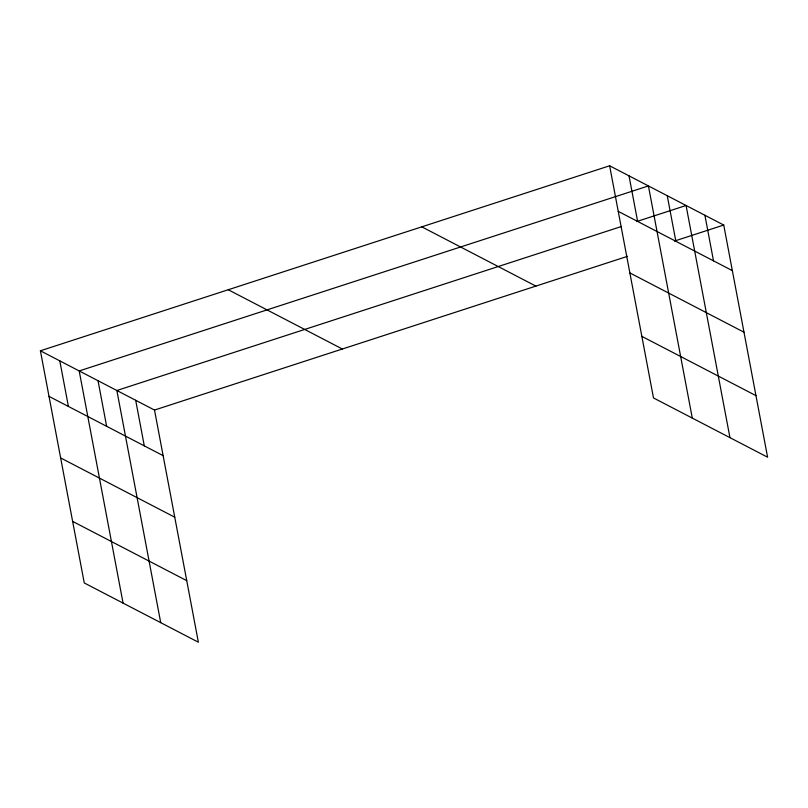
<?xml version="1.0" encoding="UTF-8"?>
<svg xmlns="http://www.w3.org/2000/svg" width="808" height="808" viewBox="0 0 808 808"><rect width="100%" height="100%" fill="white"/><g stroke="black" fill="none" stroke-linecap="round" stroke-linejoin="round"><path stroke-width="1.21" d="M40.4 350.793L154.51 410.06L198.374 642.219L84.264 582.952L40.4 350.793L609.626 165.781L723.736 225.048L767.6 457.207L653.49 397.94L609.626 165.781M621.504 226.472L116.857 390.496L160.721 622.655M636.765 221.513L686.073 205.495L729.947 437.643M154.51 410.06L627.462 256.338M674.428 241.077L723.736 225.048M618.231 211.363L732.351 270.63M629.866 272.932L743.976 332.199M641.855 336.37L755.965 395.637M421.776 226.836L535.886 286.103M228.24 289.739L342.35 349.006M49.015 396.375L163.125 455.641M60.651 457.944L174.76 517.211M72.629 521.382L186.739 580.649M704.909 215.271L713.514 260.853M667.246 195.708L675.862 241.289M692.284 418.089L648.42 185.931L79.194 370.943L123.069 603.101M629.018 175.861L637.633 221.442M135.683 400.283L144.299 445.864M98.031 380.719L106.636 426.301M59.802 360.873L68.407 406.454"/></g></svg>
